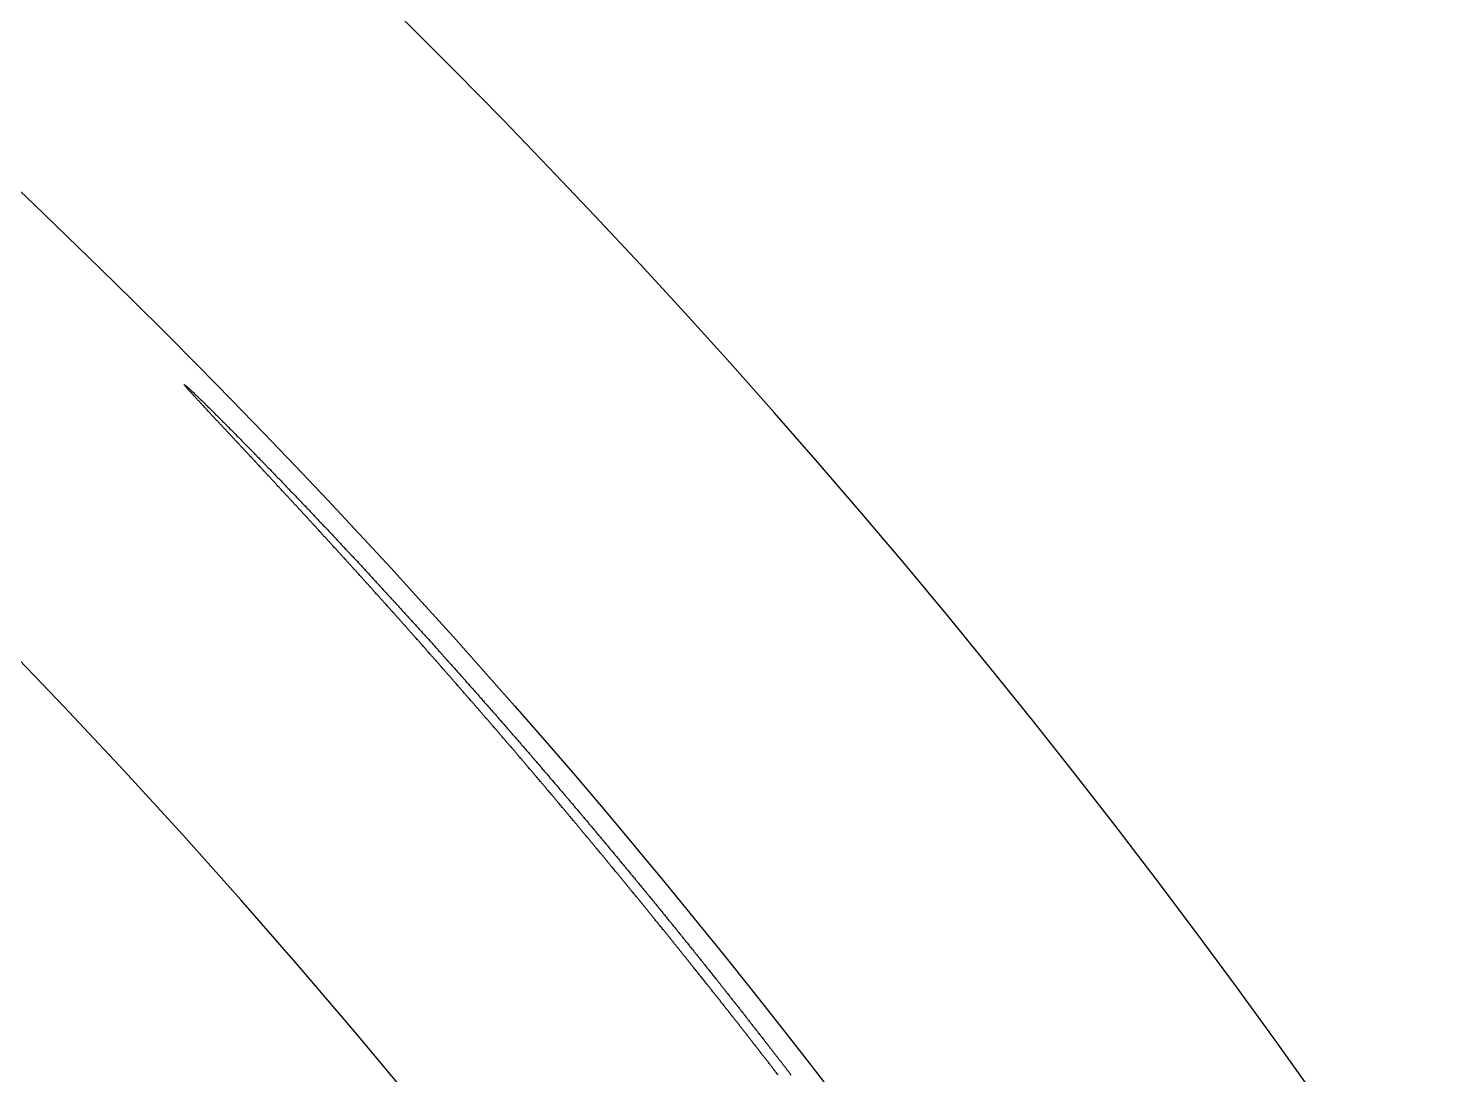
# Model space of a CAD drawing. Extents: x 16 to 365, y 6 to 252.
# Drawn here: x 138.88 to 149.01, y 213.94 to 221.43 of the extents above; entities that cross this region are included whole.
import ezdxf

# ---------------------------------------------------------------- set-up
doc = ezdxf.new("R2010")
doc.units = 0
doc.linetypes.add('CENTER', pattern=[17.5, 13, -1.5, 1.5, -1.5])
doc.layers.get('0').update_dxf_attribs({"linetype": 'CONTINUOUS'})
doc.layers.add('CENTER', color=1, linetype='CENTER')

msp = doc.modelspace()

# ---------------------------------------------------------------- linework, layer by layer
at = {"color": 7}
for points in [[(140, 218.881, 0), (140.006, 218.877, 0), (140.012, 218.873, 0), (140.017, 218.868, 0), (140.022, 218.864, 0), (140.027, 218.859, 0), (140.033, 218.854, 0), (140.038, 218.849, 0), (140.043, 218.844, 0), (140.048, 218.84, 0), (140.053, 218.835, 0), (140.058, 218.83, 0), (140.064, 218.825, 0), (140.069, 218.82, 0), (140.074, 218.815, 0), (140.079, 218.81, 0), (140.084, 218.805, 0), (140.089, 218.801, 0), (140.094, 218.796, 0), (140.099, 218.791, 0), (140.104, 218.786, 0), (140.109, 218.781, 0), (140.114, 218.776, 0), (140.12, 218.771, 0), (140.125, 218.766, 0), (140.13, 218.761, 0), (140.135, 218.756, 0), (140.14, 218.751, 0), (140.145, 218.746, 0), (140.15, 218.741, 0), (140.155, 218.736, 0), (140.16, 218.731, 0), (140.165, 218.727, 0), (140.17, 218.722, 0), (140.175, 218.717, 0), (140.18, 218.712, 0), (140.185, 218.707, 0), (140.19, 218.702, 0), (140.195, 218.697, 0), (140.2, 218.692, 0), (140.205, 218.687, 0), (140.21, 218.682, 0), (140.215, 218.677, 0), (140.22, 218.672, 0), (140.225, 218.667, 0), (140.23, 218.662, 0), (140.235, 218.657, 0), (140.24, 218.652, 0), (140.245, 218.647, 0), (140.25, 218.642, 0), (140.255, 218.637, 0), (140.26, 218.632, 0), (140.265, 218.627, 0), (140.27, 218.622, 0), (140.275, 218.617, 0), (140.28, 218.612, 0), (140.285, 218.607, 0), (140.29, 218.602, 0), (140.295, 218.597, 0), (140.3, 218.592, 0), (140.305, 218.587, 0), (140.31, 218.582, 0), (140.315, 218.577, 0), (140.32, 218.572, 0), (140.325, 218.567, 0), (140.33, 218.562, 0), (140.335, 218.557, 0), (140.34, 218.552, 0), (140.345, 218.547, 0), (140.35, 218.542, 0), (140.355, 218.537, 0), (140.36, 218.532, 0), (140.365, 218.527, 0), (140.37, 218.522, 0), (140.375, 218.517, 0), (140.38, 218.512, 0), (140.385, 218.507, 0), (140.39, 218.501, 0), (140.395, 218.496, 0), (140.4, 218.491, 0), (140.405, 218.486, 0), (140.41, 218.481, 0), (140.415, 218.476, 0), (140.42, 218.471, 0), (140.425, 218.466, 0), (140.429, 218.461, 0), (140.434, 218.456, 0), (140.439, 218.451, 0), (140.444, 218.446, 0), (140.449, 218.441, 0), (140.454, 218.436, 0), (140.459, 218.431, 0), (140.464, 218.426, 0), (140.469, 218.421, 0), (140.474, 218.416, 0), (140.479, 218.411, 0), (140.484, 218.406, 0), (140.489, 218.401, 0), (140.494, 218.396, 0), (140.499, 218.391, 0), (140.504, 218.385, 0), (140.509, 218.38, 0), (140.514, 218.375, 0), (140.518, 218.37, 0), (140.523, 218.365, 0), (140.528, 218.36, 0), (140.533, 218.355, 0), (140.538, 218.35, 0), (140.543, 218.345, 0), (140.548, 218.34, 0), (140.553, 218.335, 0), (140.558, 218.33, 0), (140.563, 218.325, 0), (140.568, 218.32, 0), (140.573, 218.315, 0), (140.578, 218.31, 0), (140.583, 218.304, 0), (140.588, 218.299, 0), (140.592, 218.294, 0), (140.597, 218.289, 0), (140.602, 218.284, 0), (140.607, 218.279, 0), (140.612, 218.274, 0), (140.617, 218.269, 0), (140.622, 218.264, 0), (140.627, 218.259, 0), (140.632, 218.254, 0), (140.637, 218.249, 0), (140.642, 218.244, 0), (140.647, 218.238, 0), (140.651, 218.233, 0), (140.656, 218.228, 0), (140.661, 218.223, 0), (140.666, 218.218, 0), (140.671, 218.213, 0), (140.676, 218.208, 0), (140.681, 218.203, 0), (140.686, 218.198, 0), (140.691, 218.193, 0), (140.696, 218.188, 0), (140.701, 218.183, 0), (140.705, 218.177, 0), (140.71, 218.172, 0), (140.715, 218.167, 0), (140.72, 218.162, 0), (140.725, 218.157, 0), (140.73, 218.152, 0), (140.735, 218.147, 0), (140.74, 218.142, 0), (140.745, 218.137, 0), (140.75, 218.132, 0), (140.754, 218.126, 0), (140.759, 218.121, 0), (140.764, 218.116, 0), (140.769, 218.111, 0), (140.774, 218.106, 0), (140.779, 218.101, 0), (140.784, 218.096, 0), (140.789, 218.091, 0), (140.794, 218.086, 0), (140.798, 218.081, 0), (140.803, 218.075, 0), (140.808, 218.07, 0), (140.813, 218.065, 0), (140.818, 218.06, 0), (140.823, 218.055, 0), (140.828, 218.05, 0), (140.833, 218.045, 0), (140.838, 218.04, 0), (140.842, 218.035, 0), (140.847, 218.029, 0), (140.852, 218.024, 0), (140.857, 218.019, 0), (140.862, 218.014, 0), (140.867, 218.009, 0), (140.872, 218.004, 0), (140.877, 217.999, 0), (140.881, 217.994, 0), (140.886, 217.988, 0), (140.891, 217.983, 0), (140.896, 217.978, 0), (140.901, 217.973, 0), (140.906, 217.968, 0), (140.911, 217.963, 0), (140.915, 217.958, 0), (140.92, 217.953, 0), (140.925, 217.947, 0), (140.93, 217.942, 0), (140.935, 217.937, 0), (140.94, 217.932, 0), (140.945, 217.927, 0), (140.95, 217.922, 0), (140.954, 217.917, 0), (140.959, 217.912, 0), (140.964, 217.906, 0), (140.969, 217.901, 0), (140.974, 217.896, 0), (140.979, 217.891, 0), (140.984, 217.886, 0), (140.988, 217.881, 0), (140.993, 217.876, 0), (140.998, 217.87, 0), (141.003, 217.865, 0), (141.008, 217.86, 0), (141.013, 217.855, 0), (141.018, 217.85, 0), (141.022, 217.845, 0), (141.027, 217.84, 0), (141.032, 217.834, 0), (141.037, 217.829, 0), (141.042, 217.824, 0), (141.047, 217.819, 0), (141.051, 217.814, 0), (141.056, 217.809, 0), (141.061, 217.804, 0), (141.066, 217.798, 0), (141.071, 217.793, 0), (141.076, 217.788, 0), (141.08, 217.783, 0), (141.085, 217.778, 0), (141.09, 217.773, 0), (141.095, 217.768, 0), (141.1, 217.762, 0), (141.105, 217.757, 0), (141.11, 217.752, 0), (141.114, 217.747, 0), (141.119, 217.742, 0), (141.124, 217.737, 0), (141.129, 217.731, 0), (141.134, 217.726, 0), (141.139, 217.721, 0), (141.143, 217.716, 0), (141.148, 217.711, 0), (141.153, 217.706, 0), (141.158, 217.7, 0), (141.163, 217.695, 0), (141.167, 217.69, 0), (141.172, 217.685, 0), (141.177, 217.68, 0), (141.182, 217.675, 0), (141.187, 217.669, 0), (141.192, 217.664, 0), (141.196, 217.659, 0), (141.201, 217.654, 0), (141.206, 217.649, 0), (141.211, 217.644, 0), (141.216, 217.638, 0), (141.221, 217.633, 0), (141.225, 217.628, 0), (141.23, 217.623, 0), (141.235, 217.618, 0), (141.24, 217.613, 0), (141.245, 217.607, 0), (141.249, 217.602, 0), (141.254, 217.597, 0), (141.259, 217.592, 0), (141.264, 217.587, 0), (141.269, 217.582, 0), (141.273, 217.576, 0), (141.278, 217.571, 0), (141.283, 217.566, 0), (141.288, 217.561, 0), (141.293, 217.556, 0), (141.297, 217.55, 0), (141.302, 217.545, 0), (141.307, 217.54, 0), (141.312, 217.535, 0), (141.317, 217.53, 0), (141.321, 217.525, 0), (141.326, 217.519, 0), (141.331, 217.514, 0), (141.336, 217.509, 0), (141.341, 217.504, 0), (141.345, 217.499, 0), (141.35, 217.493, 0), (141.355, 217.488, 0), (141.36, 217.483, 0), (141.365, 217.478, 0), (141.369, 217.473, 0), (141.374, 217.467, 0), (141.379, 217.462, 0), (141.384, 217.457, 0), (141.389, 217.452, 0), (141.393, 217.447, 0), (141.398, 217.441, 0), (141.403, 217.436, 0), (141.408, 217.431, 0), (141.413, 217.426, 0), (141.417, 217.421, 0), (141.422, 217.415, 0), (141.427, 217.41, 0), (141.432, 217.405, 0), (141.436, 217.4, 0), (141.441, 217.395, 0), (141.446, 217.389, 0), (141.451, 217.384, 0), (141.456, 217.379, 0), (141.46, 217.374, 0), (141.465, 217.369, 0), (141.47, 217.363, 0), (141.475, 217.358, 0), (141.48, 217.353, 0), (141.484, 217.348, 0), (141.489, 217.343, 0), (141.494, 217.337, 0), (141.499, 217.332, 0), (141.503, 217.327, 0), (141.508, 217.322, 0), (141.513, 217.316, 0), (141.518, 217.311, 0), (141.522, 217.306, 0), (141.527, 217.301, 0), (141.532, 217.296, 0), (141.537, 217.29, 0), (141.542, 217.285, 0), (141.546, 217.28, 0), (141.551, 217.275, 0), (141.556, 217.269, 0), (141.561, 217.264, 0), (141.565, 217.259, 0), (141.57, 217.254, 0), (141.575, 217.249, 0), (141.58, 217.243, 0), (141.584, 217.238, 0), (141.589, 217.233, 0), (141.594, 217.228, 0), (141.599, 217.222, 0), (141.603, 217.217, 0), (141.608, 217.212, 0), (141.613, 217.207, 0), (141.618, 217.202, 0), (141.622, 217.196, 0), (141.627, 217.191, 0), (141.632, 217.186, 0), (141.637, 217.181, 0), (141.641, 217.175, 0), (141.646, 217.17, 0), (141.651, 217.165, 0), (141.656, 217.16, 0), (141.66, 217.154, 0), (141.665, 217.149, 0), (141.67, 217.144, 0), (141.675, 217.139, 0), (141.679, 217.133, 0), (141.684, 217.128, 0), (141.689, 217.123, 0), (141.694, 217.118, 0), (141.698, 217.113, 0), (141.703, 217.107, 0), (141.708, 217.102, 0), (141.713, 217.097, 0), (141.717, 217.092, 0), (141.722, 217.086, 0), (141.727, 217.081, 0), (141.732, 217.076, 0), (141.736, 217.071, 0), (141.741, 217.065, 0), (141.746, 217.06, 0), (141.751, 217.055, 0), (141.755, 217.05, 0), (141.76, 217.044, 0), (141.765, 217.039, 0), (141.769, 217.034, 0), (141.774, 217.029, 0), (141.779, 217.023, 0), (141.784, 217.018, 0), (141.788, 217.013, 0), (141.793, 217.008, 0), (141.798, 217.002, 0), (141.803, 216.997, 0), (141.807, 216.992, 0), (141.812, 216.986, 0), (141.817, 216.981, 0), (141.821, 216.976, 0), (141.826, 216.971, 0), (141.831, 216.965, 0), (141.836, 216.96, 0), (141.84, 216.955, 0), (141.845, 216.95, 0), (141.85, 216.944, 0), (141.854, 216.939, 0), (141.859, 216.934, 0), (141.864, 216.929, 0), (141.869, 216.923, 0), (141.873, 216.918, 0), (141.878, 216.913, 0), (141.883, 216.908, 0), (141.887, 216.902, 0), (141.892, 216.897, 0), (141.897, 216.892, 0), (141.902, 216.886, 0), (141.906, 216.881, 0), (141.911, 216.876, 0), (141.916, 216.871, 0), (141.92, 216.865, 0), (141.925, 216.86, 0), (141.93, 216.855, 0), (141.935, 216.85, 0), (141.939, 216.844, 0), (141.944, 216.839, 0), (141.949, 216.834, 0), (141.953, 216.828, 0), (141.958, 216.823, 0), (141.963, 216.818, 0), (141.967, 216.813, 0), (141.972, 216.807, 0), (141.977, 216.802, 0), (141.982, 216.797, 0), (141.986, 216.791, 0), (141.991, 216.786, 0), (141.996, 216.781, 0), (142, 216.776, 0), (142.005, 216.77, 0), (142.01, 216.765, 0), (142.014, 216.76, 0), (142.019, 216.754, 0), (142.024, 216.749, 0), (142.029, 216.744, 0), (142.033, 216.739, 0), (142.038, 216.733, 0), (142.043, 216.728, 0), (142.047, 216.723, 0), (142.052, 216.717, 0), (142.057, 216.712, 0), (142.061, 216.707, 0), (142.066, 216.702, 0), (142.071, 216.696, 0), (142.075, 216.691, 0), (142.08, 216.686, 0), (142.085, 216.68, 0), (142.089, 216.675, 0), (142.094, 216.67, 0), (142.099, 216.665, 0), (142.103, 216.659, 0), (142.108, 216.654, 0), (142.113, 216.649, 0), (142.117, 216.643, 0), (142.122, 216.638, 0), (142.127, 216.633, 0), (142.132, 216.627, 0), (142.136, 216.622, 0), (142.141, 216.617, 0), (142.146, 216.611, 0), (142.15, 216.606, 0), (142.155, 216.601, 0), (142.16, 216.596, 0), (142.164, 216.59, 0), (142.169, 216.585, 0), (142.174, 216.58, 0), (142.178, 216.574, 0), (142.183, 216.569, 0), (142.188, 216.564, 0), (142.192, 216.558, 0), (142.197, 216.553, 0), (142.202, 216.548, 0), (142.206, 216.542, 0), (142.211, 216.537, 0), (142.216, 216.532, 0), (142.22, 216.527, 0), (142.225, 216.521, 0), (142.23, 216.516, 0), (142.234, 216.511, 0), (142.239, 216.505, 0), (142.243, 216.5, 0), (142.248, 216.495, 0), (142.253, 216.489, 0), (142.257, 216.484, 0), (142.262, 216.479, 0), (142.267, 216.473, 0), (142.271, 216.468, 0), (142.276, 216.463, 0), (142.281, 216.457, 0), (142.285, 216.452, 0), (142.29, 216.447, 0), (142.295, 216.441, 0), (142.299, 216.436, 0), (142.304, 216.431, 0), (142.309, 216.425, 0), (142.313, 216.42, 0), (142.318, 216.415, 0), (142.323, 216.409, 0), (142.327, 216.404, 0), (142.332, 216.399, 0), (142.336, 216.393, 0), (142.341, 216.388, 0), (142.346, 216.383, 0), (142.35, 216.377, 0), (142.355, 216.372, 0), (142.36, 216.367, 0), (142.364, 216.361, 0), (142.369, 216.356, 0), (142.374, 216.351, 0), (142.378, 216.345, 0), (142.383, 216.34, 0), (142.387, 216.335, 0), (142.392, 216.329, 0), (142.397, 216.324, 0), (142.401, 216.319, 0), (142.406, 216.313, 0), (142.411, 216.308, 0), (142.415, 216.303, 0), (142.42, 216.297, 0), (142.425, 216.292, 0), (142.429, 216.287, 0), (142.434, 216.281, 0), (142.438, 216.276, 0), (142.443, 216.271, 0), (142.448, 216.265, 0), (142.452, 216.26, 0), (142.457, 216.255, 0), (142.461, 216.249, 0), (142.466, 216.244, 0), (142.471, 216.239, 0), (142.475, 216.233, 0), (142.48, 216.228, 0), (142.485, 216.223, 0), (142.489, 216.217, 0), (142.494, 216.212, 0), (142.498, 216.206, 0), (142.503, 216.201, 0), (142.508, 216.196, 0), (142.512, 216.19, 0), (142.517, 216.185, 0), (142.522, 216.18, 0), (142.526, 216.174, 0), (142.531, 216.169, 0), (142.535, 216.164, 0), (142.54, 216.158, 0), (142.545, 216.153, 0), (142.549, 216.148, 0), (142.554, 216.142, 0), (142.558, 216.137, 0), (142.563, 216.131, 0), (142.568, 216.126, 0), (142.572, 216.121, 0), (142.577, 216.115, 0), (142.581, 216.11, 0), (142.586, 216.105, 0), (142.591, 216.099, 0), (142.595, 216.094, 0), (142.6, 216.089, 0), (142.604, 216.083, 0), (142.609, 216.078, 0), (142.614, 216.072, 0), (142.618, 216.067, 0), (142.623, 216.062, 0), (142.627, 216.056, 0), (142.632, 216.051, 0), (142.637, 216.046, 0), (142.641, 216.04, 0), (142.646, 216.035, 0), (142.65, 216.029, 0), (142.655, 216.024, 0), (142.66, 216.019, 0), (142.664, 216.013, 0), (142.669, 216.008, 0), (142.673, 216.003, 0), (142.678, 215.997, 0), (142.682, 215.992, 0), (142.687, 215.986, 0), (142.692, 215.981, 0), (142.696, 215.976, 0), (142.701, 215.97, 0), (142.705, 215.965, 0), (142.71, 215.96, 0), (142.715, 215.954, 0), (142.719, 215.949, 0), (142.724, 215.943, 0), (142.728, 215.938, 0), (142.733, 215.933, 0), (142.737, 215.927, 0), (142.742, 215.922, 0), (142.747, 215.916, 0), (142.751, 215.911, 0), (142.756, 215.906, 0), (142.76, 215.9, 0), (142.765, 215.895, 0), (142.769, 215.889, 0), (142.774, 215.884, 0), (142.779, 215.879, 0), (142.783, 215.873, 0), (142.788, 215.868, 0), (142.792, 215.863, 0), (142.797, 215.857, 0), (142.801, 215.852, 0), (142.806, 215.846, 0), (142.811, 215.841, 0), (142.815, 215.836, 0), (142.82, 215.83, 0), (142.824, 215.825, 0), (142.829, 215.819, 0), (142.833, 215.814, 0), (142.838, 215.809, 0), (142.843, 215.803, 0), (142.847, 215.798, 0), (142.852, 215.792, 0), (142.856, 215.787, 0), (142.861, 215.782, 0), (142.865, 215.776, 0), (142.87, 215.771, 0), (142.874, 215.765, 0), (142.879, 215.76, 0), (142.884, 215.755, 0), (142.888, 215.749, 0), (142.893, 215.744, 0), (142.897, 215.738, 0), (142.902, 215.733, 0), (142.906, 215.727, 0), (142.911, 215.722, 0), (142.915, 215.717, 0), (142.92, 215.711, 0), (142.924, 215.706, 0), (142.929, 215.7, 0), (142.934, 215.695, 0), (142.938, 215.69, 0), (142.943, 215.684, 0), (142.947, 215.679, 0), (142.952, 215.673, 0), (142.956, 215.668, 0), (142.961, 215.663, 0), (142.965, 215.657, 0), (142.97, 215.652, 0), (142.974, 215.646, 0), (142.979, 215.641, 0), (142.984, 215.635, 0), (142.988, 215.63, 0), (142.993, 215.625, 0), (142.997, 215.619, 0), (143.002, 215.614, 0), (143.006, 215.608, 0), (143.011, 215.603, 0), (143.015, 215.597, 0), (143.02, 215.592, 0), (143.024, 215.587, 0), (143.029, 215.581, 0), (143.033, 215.576, 0), (143.038, 215.57, 0), (143.042, 215.565, 0), (143.047, 215.559, 0), (143.052, 215.554, 0), (143.056, 215.549, 0), (143.061, 215.543, 0), (143.065, 215.538, 0), (143.07, 215.532, 0), (143.074, 215.527, 0), (143.079, 215.521, 0), (143.083, 215.516, 0), (143.088, 215.511, 0), (143.092, 215.505, 0), (143.097, 215.5, 0), (143.101, 215.494, 0), (143.106, 215.489, 0), (143.11, 215.483, 0), (143.115, 215.478, 0), (143.119, 215.473, 0), (143.124, 215.467, 0), (143.128, 215.462, 0), (143.133, 215.456, 0), (143.137, 215.451, 0), (143.142, 215.445, 0), (143.146, 215.44, 0), (143.151, 215.434, 0), (143.155, 215.429, 0), (143.16, 215.424, 0), (143.164, 215.418, 0), (143.169, 215.413, 0), (143.173, 215.407, 0), (143.178, 215.402, 0), (143.182, 215.396, 0), (143.187, 215.391, 0), (143.191, 215.385, 0), (143.196, 215.38, 0), (143.2, 215.375, 0), (143.205, 215.369, 0), (143.209, 215.364, 0), (143.214, 215.358, 0), (143.218, 215.353, 0), (143.223, 215.347, 0), (143.227, 215.342, 0), (143.232, 215.336, 0), (143.236, 215.331, 0), (143.241, 215.325, 0), (143.245, 215.32, 0), (143.25, 215.315, 0), (143.254, 215.309, 0), (143.259, 215.304, 0), (143.263, 215.298, 0), (143.268, 215.293, 0), (143.272, 215.287, 0), (143.277, 215.282, 0), (143.281, 215.276, 0), (143.286, 215.271, 0), (143.29, 215.265, 0), (143.295, 215.26, 0), (143.299, 215.255, 0), (143.304, 215.249, 0), (143.308, 215.244, 0), (143.313, 215.238, 0), (143.317, 215.233, 0), (143.322, 215.227, 0), (143.326, 215.222, 0), (143.331, 215.216, 0), (143.335, 215.211, 0), (143.34, 215.205, 0), (143.344, 215.2, 0), (143.349, 215.194, 0), (143.353, 215.189, 0), (143.358, 215.183, 0), (143.362, 215.178, 0), (143.367, 215.172, 0), (143.371, 215.167, 0), (143.375, 215.162, 0), (143.38, 215.156, 0), (143.384, 215.151, 0), (143.389, 215.145, 0), (143.393, 215.14, 0), (143.398, 215.134, 0), (143.402, 215.129, 0), (143.407, 215.123, 0), (143.411, 215.118, 0), (143.416, 215.112, 0), (143.42, 215.107, 0), (143.425, 215.101, 0), (143.429, 215.096, 0), (143.434, 215.09, 0), (143.438, 215.085, 0), (143.442, 215.079, 0), (143.447, 215.074, 0), (143.451, 215.068, 0), (143.456, 215.063, 0), (143.46, 215.057, 0), (143.465, 215.052, 0), (143.469, 215.046, 0), (143.474, 215.041, 0), (143.478, 215.035, 0), (143.483, 215.03, 0), (143.487, 215.025, 0), (143.491, 215.019, 0), (143.496, 215.014, 0), (143.5, 215.008, 0), (143.505, 215.003, 0), (143.509, 214.997, 0), (143.514, 214.992, 0), (143.518, 214.986, 0), (143.523, 214.981, 0), (143.527, 214.975, 0), (143.532, 214.97, 0), (143.536, 214.964, 0), (143.54, 214.959, 0), (143.545, 214.953, 0), (143.549, 214.948, 0), (143.554, 214.942, 0), (143.558, 214.937, 0), (143.563, 214.931, 0), (143.567, 214.926, 0), (143.572, 214.92, 0), (143.576, 214.915, 0), (143.58, 214.909, 0), (143.585, 214.904, 0), (143.589, 214.898, 0), (143.594, 214.893, 0), (143.598, 214.887, 0), (143.603, 214.882, 0), (143.607, 214.876, 0), (143.611, 214.871, 0), (143.616, 214.865, 0), (143.62, 214.86, 0), (143.625, 214.854, 0), (143.629, 214.849, 0), (143.634, 214.843, 0), (143.638, 214.838, 0), (143.642, 214.832, 0), (143.647, 214.827, 0), (143.651, 214.821, 0), (143.656, 214.815, 0), (143.66, 214.81, 0), (143.665, 214.804, 0), (143.669, 214.799, 0), (143.673, 214.793, 0), (143.678, 214.788, 0), (143.682, 214.782, 0), (143.687, 214.777, 0), (143.691, 214.771, 0), (143.696, 214.766, 0), (143.7, 214.76, 0), (143.704, 214.755, 0), (143.709, 214.749, 0), (143.713, 214.744, 0), (143.718, 214.738, 0), (143.722, 214.733, 0), (143.726, 214.727, 0), (143.731, 214.722, 0), (143.735, 214.716, 0), (143.74, 214.711, 0), (143.744, 214.705, 0), (143.749, 214.7, 0), (143.753, 214.694, 0), (143.757, 214.689, 0), (143.762, 214.683, 0), (143.766, 214.678, 0)], [(143.708, 214.631, 0), (143.704, 214.636, 0), (143.701, 214.641, 0), (143.697, 214.645, 0), (143.693, 214.65, 0), (143.689, 214.655, 0), (143.685, 214.66, 0), (143.682, 214.665, 0), (143.678, 214.669, 0), (143.674, 214.674, 0), (143.67, 214.679, 0), (143.666, 214.684, 0), (143.663, 214.688, 0), (143.659, 214.693, 0), (143.655, 214.698, 0), (143.651, 214.703, 0), (143.647, 214.707, 0), (143.644, 214.712, 0), (143.64, 214.717, 0), (143.636, 214.722, 0), (143.632, 214.726, 0), (143.628, 214.731, 0), (143.625, 214.736, 0), (143.621, 214.741, 0), (143.617, 214.745, 0), (143.613, 214.75, 0), (143.609, 214.755, 0), (143.606, 214.76, 0), (143.602, 214.764, 0), (143.598, 214.769, 0), (143.594, 214.774, 0), (143.59, 214.779, 0), (143.587, 214.783, 0), (143.583, 214.788, 0), (143.579, 214.793, 0), (143.575, 214.798, 0), (143.571, 214.802, 0), (143.567, 214.807, 0), (143.564, 214.812, 0), (143.56, 214.817, 0), (143.556, 214.821, 0), (143.552, 214.826, 0), (143.548, 214.831, 0), (143.545, 214.836, 0), (143.541, 214.84, 0), (143.537, 214.845, 0), (143.533, 214.85, 0), (143.529, 214.854, 0), (143.526, 214.859, 0), (143.522, 214.864, 0), (143.518, 214.869, 0), (143.514, 214.873, 0), (143.51, 214.878, 0), (143.506, 214.883, 0), (143.503, 214.888, 0), (143.499, 214.892, 0), (143.495, 214.897, 0), (143.491, 214.902, 0), (143.487, 214.907, 0), (143.484, 214.911, 0), (143.48, 214.916, 0), (143.476, 214.921, 0), (143.472, 214.926, 0), (143.468, 214.93, 0), (143.464, 214.935, 0), (143.461, 214.94, 0), (143.457, 214.944, 0), (143.453, 214.949, 0), (143.449, 214.954, 0), (143.445, 214.959, 0), (143.441, 214.963, 0), (143.438, 214.968, 0), (143.434, 214.973, 0), (143.43, 214.978, 0), (143.426, 214.982, 0), (143.422, 214.987, 0), (143.418, 214.992, 0), (143.415, 214.997, 0), (143.411, 215.001, 0), (143.407, 215.006, 0), (143.403, 215.011, 0), (143.399, 215.015, 0), (143.395, 215.02, 0), (143.392, 215.025, 0), (143.388, 215.03, 0), (143.384, 215.034, 0), (143.38, 215.039, 0), (143.376, 215.044, 0), (143.372, 215.049, 0), (143.369, 215.053, 0), (143.365, 215.058, 0), (143.361, 215.063, 0), (143.357, 215.067, 0), (143.353, 215.072, 0), (143.349, 215.077, 0), (143.346, 215.082, 0), (143.342, 215.086, 0), (143.338, 215.091, 0), (143.334, 215.096, 0), (143.33, 215.1, 0), (143.326, 215.105, 0), (143.323, 215.11, 0), (143.319, 215.115, 0), (143.315, 215.119, 0), (143.311, 215.124, 0), (143.307, 215.129, 0), (143.303, 215.134, 0), (143.299, 215.138, 0), (143.296, 215.143, 0), (143.292, 215.148, 0), (143.288, 215.152, 0), (143.284, 215.157, 0), (143.28, 215.162, 0), (143.276, 215.167, 0), (143.273, 215.171, 0), (143.269, 215.176, 0), (143.265, 215.181, 0), (143.261, 215.185, 0), (143.257, 215.19, 0), (143.253, 215.195, 0), (143.249, 215.2, 0), (143.246, 215.204, 0), (143.242, 215.209, 0), (143.238, 215.214, 0), (143.234, 215.218, 0), (143.23, 215.223, 0), (143.226, 215.228, 0), (143.222, 215.233, 0), (143.219, 215.237, 0), (143.215, 215.242, 0), (143.211, 215.247, 0), (143.207, 215.251, 0), (143.203, 215.256, 0), (143.199, 215.261, 0), (143.195, 215.265, 0), (143.192, 215.27, 0), (143.188, 215.275, 0), (143.184, 215.28, 0), (143.18, 215.284, 0), (143.176, 215.289, 0), (143.172, 215.294, 0), (143.168, 215.298, 0), (143.165, 215.303, 0), (143.161, 215.308, 0), (143.157, 215.313, 0), (143.153, 215.317, 0), (143.149, 215.322, 0), (143.145, 215.327, 0), (143.141, 215.331, 0), (143.137, 215.336, 0), (143.134, 215.341, 0), (143.13, 215.345, 0), (143.126, 215.35, 0), (143.122, 215.355, 0), (143.118, 215.36, 0), (143.114, 215.364, 0), (143.11, 215.369, 0), (143.107, 215.374, 0), (143.103, 215.378, 0), (143.099, 215.383, 0), (143.095, 215.388, 0), (143.091, 215.392, 0), (143.087, 215.397, 0), (143.083, 215.402, 0), (143.079, 215.407, 0), (143.076, 215.411, 0), (143.072, 215.416, 0), (143.068, 215.421, 0), (143.064, 215.425, 0), (143.06, 215.43, 0), (143.056, 215.435, 0), (143.052, 215.439, 0), (143.048, 215.444, 0), (143.045, 215.449, 0), (143.041, 215.453, 0), (143.037, 215.458, 0), (143.033, 215.463, 0), (143.029, 215.468, 0), (143.025, 215.472, 0), (143.021, 215.477, 0), (143.017, 215.482, 0), (143.014, 215.486, 0), (143.01, 215.491, 0), (143.006, 215.496, 0), (143.002, 215.5, 0), (142.998, 215.505, 0), (142.994, 215.51, 0), (142.99, 215.514, 0), (142.986, 215.519, 0), (142.982, 215.524, 0), (142.979, 215.528, 0), (142.975, 215.533, 0), (142.971, 215.538, 0), (142.967, 215.543, 0), (142.963, 215.547, 0), (142.959, 215.552, 0), (142.955, 215.557, 0), (142.951, 215.561, 0), (142.947, 215.566, 0), (142.944, 215.571, 0), (142.94, 215.575, 0), (142.936, 215.58, 0), (142.932, 215.585, 0), (142.928, 215.589, 0), (142.924, 215.594, 0), (142.92, 215.599, 0), (142.916, 215.603, 0), (142.912, 215.608, 0), (142.909, 215.613, 0), (142.905, 215.617, 0), (142.901, 215.622, 0), (142.897, 215.627, 0), (142.893, 215.631, 0), (142.889, 215.636, 0), (142.885, 215.641, 0), (142.881, 215.645, 0), (142.877, 215.65, 0), (142.873, 215.655, 0), (142.87, 215.659, 0), (142.866, 215.664, 0), (142.862, 215.669, 0), (142.858, 215.673, 0), (142.854, 215.678, 0), (142.85, 215.683, 0), (142.846, 215.688, 0), (142.842, 215.692, 0), (142.838, 215.697, 0), (142.834, 215.702, 0), (142.831, 215.706, 0), (142.827, 215.711, 0), (142.823, 215.716, 0), (142.819, 215.72, 0), (142.815, 215.725, 0), (142.811, 215.73, 0), (142.807, 215.734, 0), (142.803, 215.739, 0), (142.799, 215.744, 0), (142.795, 215.748, 0), (142.791, 215.753, 0), (142.788, 215.758, 0), (142.784, 215.762, 0), (142.78, 215.767, 0), (142.776, 215.772, 0), (142.772, 215.776, 0), (142.768, 215.781, 0), (142.764, 215.786, 0), (142.76, 215.79, 0), (142.756, 215.795, 0), (142.752, 215.8, 0), (142.748, 215.804, 0), (142.745, 215.809, 0), (142.741, 215.813, 0), (142.737, 215.818, 0), (142.733, 215.823, 0), (142.729, 215.827, 0), (142.725, 215.832, 0), (142.721, 215.837, 0), (142.717, 215.841, 0), (142.713, 215.846, 0), (142.709, 215.851, 0), (142.705, 215.855, 0), (142.701, 215.86, 0), (142.698, 215.865, 0), (142.694, 215.869, 0), (142.69, 215.874, 0), (142.686, 215.879, 0), (142.682, 215.883, 0), (142.678, 215.888, 0), (142.674, 215.893, 0), (142.67, 215.897, 0), (142.666, 215.902, 0), (142.662, 215.907, 0), (142.658, 215.911, 0), (142.654, 215.916, 0), (142.65, 215.921, 0), (142.647, 215.925, 0), (142.643, 215.93, 0), (142.639, 215.935, 0), (142.635, 215.939, 0), (142.631, 215.944, 0), (142.627, 215.948, 0), (142.623, 215.953, 0), (142.619, 215.958, 0), (142.615, 215.962, 0), (142.611, 215.967, 0), (142.607, 215.972, 0), (142.603, 215.976, 0), (142.599, 215.981, 0), (142.595, 215.986, 0), (142.592, 215.99, 0), (142.588, 215.995, 0), (142.584, 216, 0), (142.58, 216.004, 0), (142.576, 216.009, 0), (142.572, 216.014, 0), (142.568, 216.018, 0), (142.564, 216.023, 0), (142.56, 216.027, 0), (142.556, 216.032, 0), (142.552, 216.037, 0), (142.548, 216.041, 0), (142.544, 216.046, 0), (142.54, 216.051, 0), (142.536, 216.055, 0), (142.532, 216.06, 0), (142.529, 216.065, 0), (142.525, 216.069, 0), (142.521, 216.074, 0), (142.517, 216.079, 0), (142.513, 216.083, 0), (142.509, 216.088, 0), (142.505, 216.092, 0), (142.501, 216.097, 0), (142.497, 216.102, 0), (142.493, 216.106, 0), (142.489, 216.111, 0), (142.485, 216.116, 0), (142.481, 216.12, 0), (142.477, 216.125, 0), (142.473, 216.129, 0), (142.469, 216.134, 0), (142.465, 216.139, 0), (142.461, 216.143, 0), (142.458, 216.148, 0), (142.454, 216.153, 0), (142.45, 216.157, 0), (142.446, 216.162, 0), (142.442, 216.167, 0), (142.438, 216.171, 0), (142.434, 216.176, 0), (142.43, 216.18, 0), (142.426, 216.185, 0), (142.422, 216.19, 0), (142.418, 216.194, 0), (142.414, 216.199, 0), (142.41, 216.204, 0), (142.406, 216.208, 0), (142.402, 216.213, 0), (142.398, 216.217, 0), (142.394, 216.222, 0), (142.39, 216.227, 0), (142.386, 216.231, 0), (142.382, 216.236, 0), (142.378, 216.241, 0), (142.375, 216.245, 0), (142.371, 216.25, 0), (142.367, 216.254, 0), (142.363, 216.259, 0), (142.359, 216.264, 0), (142.355, 216.268, 0), (142.351, 216.273, 0), (142.347, 216.278, 0), (142.343, 216.282, 0), (142.339, 216.287, 0), (142.335, 216.291, 0), (142.331, 216.296, 0), (142.327, 216.301, 0), (142.323, 216.305, 0), (142.319, 216.31, 0), (142.315, 216.315, 0), (142.311, 216.319, 0), (142.307, 216.324, 0), (142.303, 216.328, 0), (142.299, 216.333, 0), (142.295, 216.338, 0), (142.291, 216.342, 0), (142.287, 216.347, 0), (142.283, 216.351, 0), (142.279, 216.356, 0), (142.275, 216.361, 0), (142.271, 216.365, 0), (142.267, 216.37, 0), (142.263, 216.375, 0), (142.259, 216.379, 0), (142.256, 216.384, 0), (142.252, 216.388, 0), (142.248, 216.393, 0), (142.244, 216.398, 0), (142.24, 216.402, 0), (142.236, 216.407, 0), (142.232, 216.411, 0), (142.228, 216.416, 0), (142.224, 216.421, 0), (142.22, 216.425, 0), (142.216, 216.43, 0), (142.212, 216.434, 0), (142.208, 216.439, 0), (142.204, 216.444, 0), (142.2, 216.448, 0), (142.196, 216.453, 0), (142.192, 216.457, 0), (142.188, 216.462, 0), (142.184, 216.467, 0), (142.18, 216.471, 0), (142.176, 216.476, 0), (142.172, 216.48, 0), (142.168, 216.485, 0), (142.164, 216.49, 0), (142.16, 216.494, 0), (142.156, 216.499, 0), (142.152, 216.503, 0), (142.148, 216.508, 0), (142.144, 216.513, 0), (142.14, 216.517, 0), (142.136, 216.522, 0), (142.132, 216.526, 0), (142.128, 216.531, 0), (142.124, 216.536, 0), (142.12, 216.54, 0), (142.116, 216.545, 0), (142.112, 216.549, 0), (142.108, 216.554, 0), (142.104, 216.559, 0), (142.1, 216.563, 0), (142.096, 216.568, 0), (142.092, 216.572, 0), (142.088, 216.577, 0), (142.084, 216.582, 0), (142.08, 216.586, 0), (142.076, 216.591, 0), (142.072, 216.595, 0), (142.068, 216.6, 0), (142.064, 216.605, 0), (142.06, 216.609, 0), (142.056, 216.614, 0), (142.052, 216.618, 0), (142.048, 216.623, 0), (142.044, 216.628, 0), (142.04, 216.632, 0), (142.036, 216.637, 0), (142.032, 216.641, 0), (142.028, 216.646, 0), (142.024, 216.651, 0), (142.02, 216.655, 0), (142.016, 216.66, 0), (142.012, 216.664, 0), (142.008, 216.669, 0), (142.004, 216.673, 0), (142, 216.678, 0), (141.996, 216.683, 0), (141.992, 216.687, 0), (141.988, 216.692, 0), (141.984, 216.696, 0), (141.98, 216.701, 0), (141.976, 216.706, 0), (141.972, 216.71, 0), (141.968, 216.715, 0), (141.964, 216.719, 0), (141.96, 216.724, 0), (141.956, 216.728, 0), (141.952, 216.733, 0), (141.948, 216.738, 0), (141.944, 216.742, 0), (141.94, 216.747, 0), (141.936, 216.751, 0), (141.932, 216.756, 0), (141.928, 216.761, 0), (141.924, 216.765, 0), (141.92, 216.77, 0), (141.916, 216.774, 0), (141.912, 216.779, 0), (141.908, 216.783, 0), (141.904, 216.788, 0), (141.9, 216.793, 0), (141.896, 216.797, 0), (141.892, 216.802, 0), (141.888, 216.806, 0), (141.884, 216.811, 0), (141.88, 216.815, 0), (141.876, 216.82, 0), (141.872, 216.825, 0), (141.868, 216.829, 0), (141.864, 216.834, 0), (141.86, 216.838, 0), (141.856, 216.843, 0), (141.852, 216.847, 0), (141.848, 216.852, 0), (141.844, 216.857, 0), (141.84, 216.861, 0), (141.836, 216.866, 0), (141.832, 216.87, 0), (141.828, 216.875, 0), (141.824, 216.879, 0), (141.82, 216.884, 0), (141.816, 216.889, 0), (141.812, 216.893, 0), (141.808, 216.898, 0), (141.804, 216.902, 0), (141.8, 216.907, 0), (141.796, 216.911, 0), (141.792, 216.916, 0), (141.788, 216.921, 0), (141.784, 216.925, 0), (141.78, 216.93, 0), (141.775, 216.934, 0), (141.771, 216.939, 0), (141.767, 216.943, 0), (141.763, 216.948, 0), (141.759, 216.952, 0), (141.755, 216.957, 0), (141.751, 216.962, 0), (141.747, 216.966, 0), (141.743, 216.971, 0), (141.739, 216.975, 0), (141.735, 216.98, 0), (141.731, 216.984, 0), (141.727, 216.989, 0), (141.723, 216.994, 0), (141.719, 216.998, 0), (141.715, 217.003, 0), (141.711, 217.007, 0), (141.707, 217.012, 0), (141.703, 217.016, 0), (141.699, 217.021, 0), (141.695, 217.025, 0), (141.691, 217.03, 0), (141.687, 217.035, 0), (141.683, 217.039, 0), (141.679, 217.044, 0), (141.675, 217.048, 0), (141.671, 217.053, 0), (141.667, 217.057, 0), (141.663, 217.062, 0), (141.658, 217.066, 0), (141.654, 217.071, 0), (141.65, 217.076, 0), (141.646, 217.08, 0), (141.642, 217.085, 0), (141.638, 217.089, 0), (141.634, 217.094, 0), (141.63, 217.098, 0), (141.626, 217.103, 0), (141.622, 217.107, 0), (141.618, 217.112, 0), (141.614, 217.116, 0), (141.61, 217.121, 0), (141.606, 217.126, 0), (141.602, 217.13, 0), (141.598, 217.135, 0), (141.594, 217.139, 0), (141.59, 217.144, 0), (141.586, 217.148, 0), (141.582, 217.153, 0), (141.578, 217.157, 0), (141.574, 217.162, 0), (141.569, 217.166, 0), (141.565, 217.171, 0), (141.561, 217.176, 0), (141.557, 217.18, 0), (141.553, 217.185, 0), (141.549, 217.189, 0), (141.545, 217.194, 0), (141.541, 217.198, 0), (141.537, 217.203, 0), (141.533, 217.207, 0), (141.529, 217.212, 0), (141.525, 217.216, 0), (141.521, 217.221, 0), (141.517, 217.225, 0), (141.513, 217.23, 0), (141.509, 217.235, 0), (141.505, 217.239, 0), (141.501, 217.244, 0), (141.497, 217.248, 0), (141.492, 217.253, 0), (141.488, 217.257, 0), (141.484, 217.262, 0), (141.48, 217.266, 0), (141.476, 217.271, 0), (141.472, 217.275, 0), (141.468, 217.28, 0), (141.464, 217.284, 0), (141.46, 217.289, 0), (141.456, 217.294, 0), (141.452, 217.298, 0), (141.448, 217.303, 0), (141.444, 217.307, 0), (141.44, 217.312, 0), (141.436, 217.316, 0), (141.432, 217.321, 0), (141.427, 217.325, 0), (141.423, 217.33, 0), (141.419, 217.334, 0), (141.415, 217.339, 0), (141.411, 217.343, 0), (141.407, 217.348, 0), (141.403, 217.352, 0), (141.399, 217.357, 0), (141.395, 217.361, 0), (141.391, 217.366, 0), (141.387, 217.371, 0), (141.383, 217.375, 0), (141.379, 217.38, 0), (141.375, 217.384, 0), (141.37, 217.389, 0), (141.366, 217.393, 0), (141.362, 217.398, 0), (141.358, 217.402, 0), (141.354, 217.407, 0), (141.35, 217.411, 0), (141.346, 217.416, 0), (141.342, 217.42, 0), (141.338, 217.425, 0), (141.334, 217.429, 0), (141.33, 217.434, 0), (141.326, 217.438, 0), (141.322, 217.443, 0), (141.318, 217.447, 0), (141.313, 217.452, 0), (141.309, 217.456, 0), (141.305, 217.461, 0), (141.301, 217.465, 0), (141.297, 217.47, 0), (141.293, 217.475, 0), (141.289, 217.479, 0), (141.285, 217.484, 0), (141.281, 217.488, 0), (141.277, 217.493, 0), (141.273, 217.497, 0), (141.269, 217.502, 0), (141.264, 217.506, 0), (141.26, 217.511, 0), (141.256, 217.515, 0), (141.252, 217.52, 0), (141.248, 217.524, 0), (141.244, 217.529, 0), (141.24, 217.533, 0), (141.236, 217.538, 0), (141.232, 217.542, 0), (141.228, 217.547, 0), (141.224, 217.551, 0), (141.22, 217.556, 0), (141.215, 217.56, 0), (141.211, 217.565, 0), (141.207, 217.569, 0), (141.203, 217.574, 0), (141.199, 217.578, 0), (141.195, 217.583, 0), (141.191, 217.587, 0), (141.187, 217.592, 0), (141.183, 217.596, 0), (141.179, 217.601, 0), (141.175, 217.605, 0), (141.17, 217.61, 0), (141.166, 217.614, 0), (141.162, 217.619, 0), (141.158, 217.623, 0), (141.154, 217.628, 0), (141.15, 217.632, 0), (141.146, 217.637, 0), (141.142, 217.641, 0), (141.138, 217.646, 0), (141.134, 217.65, 0), (141.13, 217.655, 0), (141.125, 217.659, 0), (141.121, 217.664, 0), (141.117, 217.668, 0), (141.113, 217.673, 0), (141.109, 217.677, 0), (141.105, 217.682, 0), (141.101, 217.686, 0), (141.097, 217.691, 0), (141.093, 217.695, 0), (141.089, 217.7, 0), (141.084, 217.704, 0), (141.08, 217.709, 0), (141.076, 217.713, 0), (141.072, 217.718, 0), (141.068, 217.722, 0), (141.064, 217.727, 0), (141.06, 217.731, 0), (141.056, 217.736, 0), (141.052, 217.74, 0), (141.048, 217.745, 0), (141.043, 217.749, 0), (141.039, 217.754, 0), (141.035, 217.758, 0), (141.031, 217.763, 0), (141.027, 217.767, 0), (141.023, 217.772, 0), (141.019, 217.776, 0), (141.015, 217.781, 0), (141.011, 217.785, 0), (141.006, 217.79, 0), (141.002, 217.794, 0), (140.998, 217.799, 0), (140.994, 217.803, 0), (140.99, 217.808, 0), (140.986, 217.812, 0), (140.982, 217.817, 0), (140.978, 217.821, 0), (140.974, 217.826, 0), (140.969, 217.83, 0), (140.965, 217.835, 0), (140.961, 217.839, 0), (140.957, 217.844, 0), (140.953, 217.848, 0), (140.949, 217.853, 0), (140.945, 217.857, 0), (140.941, 217.862, 0), (140.937, 217.866, 0), (140.932, 217.871, 0), (140.928, 217.875, 0), (140.924, 217.88, 0), (140.92, 217.884, 0), (140.916, 217.888, 0), (140.912, 217.893, 0), (140.908, 217.897, 0), (140.904, 217.902, 0), (140.899, 217.906, 0), (140.895, 217.911, 0), (140.891, 217.915, 0), (140.887, 217.92, 0), (140.883, 217.924, 0), (140.879, 217.929, 0), (140.875, 217.933, 0), (140.871, 217.938, 0), (140.867, 217.942, 0), (140.862, 217.947, 0), (140.858, 217.951, 0), (140.854, 217.956, 0), (140.85, 217.96, 0), (140.846, 217.965, 0), (140.842, 217.969, 0), (140.838, 217.974, 0), (140.834, 217.978, 0), (140.829, 217.983, 0), (140.825, 217.987, 0), (140.821, 217.992, 0), (140.817, 217.996, 0), (140.813, 218, 0), (140.809, 218.005, 0), (140.805, 218.009, 0), (140.801, 218.014, 0), (140.796, 218.018, 0), (140.792, 218.023, 0), (140.788, 218.027, 0), (140.784, 218.032, 0), (140.78, 218.036, 0), (140.776, 218.041, 0), (140.772, 218.045, 0), (140.768, 218.05, 0), (140.763, 218.054, 0), (140.759, 218.059, 0), (140.755, 218.063, 0), (140.751, 218.068, 0), (140.747, 218.072, 0), (140.743, 218.076, 0), (140.739, 218.081, 0), (140.734, 218.085, 0), (140.73, 218.09, 0), (140.726, 218.094, 0), (140.722, 218.099, 0), (140.718, 218.103, 0), (140.714, 218.108, 0), (140.71, 218.112, 0), (140.706, 218.117, 0), (140.701, 218.121, 0), (140.697, 218.126, 0), (140.693, 218.13, 0), (140.689, 218.135, 0), (140.685, 218.139, 0), (140.681, 218.143, 0), (140.677, 218.148, 0), (140.672, 218.152, 0), (140.668, 218.157, 0), (140.664, 218.161, 0), (140.66, 218.166, 0), (140.656, 218.17, 0), (140.652, 218.175, 0), (140.648, 218.179, 0), (140.643, 218.184, 0), (140.639, 218.188, 0), (140.635, 218.193, 0), (140.631, 218.197, 0), (140.627, 218.201, 0), (140.623, 218.206, 0), (140.619, 218.21, 0), (140.614, 218.215, 0), (140.61, 218.219, 0), (140.606, 218.224, 0), (140.602, 218.228, 0), (140.598, 218.233, 0), (140.594, 218.237, 0), (140.59, 218.242, 0), (140.585, 218.246, 0), (140.581, 218.251, 0), (140.577, 218.255, 0), (140.573, 218.259, 0), (140.569, 218.264, 0), (140.565, 218.268, 0), (140.561, 218.273, 0), (140.556, 218.277, 0), (140.552, 218.282, 0), (140.548, 218.286, 0), (140.544, 218.291, 0), (140.54, 218.295, 0), (140.536, 218.3, 0), (140.532, 218.304, 0), (140.527, 218.308, 0), (140.523, 218.313, 0), (140.519, 218.317, 0), (140.515, 218.322, 0), (140.511, 218.326, 0), (140.507, 218.331, 0), (140.503, 218.335, 0), (140.498, 218.34, 0), (140.494, 218.344, 0), (140.49, 218.349, 0), (140.486, 218.353, 0), (140.482, 218.357, 0), (140.478, 218.362, 0), (140.473, 218.366, 0), (140.469, 218.371, 0), (140.465, 218.375, 0), (140.461, 218.38, 0), (140.457, 218.384, 0), (140.453, 218.389, 0), (140.449, 218.393, 0), (140.444, 218.398, 0), (140.44, 218.402, 0), (140.436, 218.406, 0), (140.432, 218.411, 0), (140.428, 218.415, 0), (140.424, 218.42, 0), (140.419, 218.424, 0), (140.415, 218.429, 0), (140.411, 218.433, 0), (140.407, 218.438, 0), (140.403, 218.442, 0), (140.399, 218.446, 0), (140.395, 218.451, 0), (140.39, 218.455, 0), (140.386, 218.46, 0), (140.382, 218.464, 0), (140.378, 218.469, 0), (140.374, 218.473, 0), (140.37, 218.478, 0), (140.365, 218.482, 0), (140.361, 218.486, 0), (140.357, 218.491, 0), (140.353, 218.495, 0), (140.349, 218.5, 0), (140.345, 218.504, 0), (140.341, 218.509, 0), (140.336, 218.513, 0), (140.332, 218.518, 0), (140.328, 218.522, 0), (140.324, 218.527, 0), (140.32, 218.531, 0), (140.316, 218.535, 0), (140.311, 218.54, 0), (140.307, 218.544, 0), (140.303, 218.549, 0), (140.299, 218.553, 0), (140.295, 218.558, 0), (140.291, 218.562, 0), (140.286, 218.567, 0), (140.282, 218.571, 0), (140.278, 218.575, 0), (140.274, 218.58, 0), (140.27, 218.584, 0), (140.266, 218.589, 0), (140.262, 218.593, 0), (140.257, 218.598, 0), (140.253, 218.602, 0), (140.249, 218.607, 0), (140.245, 218.611, 0), (140.241, 218.615, 0), (140.237, 218.62, 0), (140.232, 218.624, 0), (140.228, 218.629, 0), (140.224, 218.633, 0), (140.22, 218.638, 0), (140.216, 218.642, 0), (140.212, 218.647, 0), (140.208, 218.651, 0), (140.203, 218.655, 0), (140.199, 218.66, 0), (140.195, 218.664, 0), (140.191, 218.669, 0), (140.187, 218.673, 0), (140.183, 218.678, 0), (140.178, 218.682, 0), (140.174, 218.687, 0), (140.17, 218.691, 0), (140.166, 218.696, 0), (140.162, 218.7, 0), (140.158, 218.704, 0), (140.154, 218.709, 0), (140.149, 218.713, 0), (140.145, 218.718, 0), (140.141, 218.722, 0), (140.137, 218.727, 0), (140.133, 218.731, 0), (140.129, 218.736, 0), (140.125, 218.74, 0), (140.12, 218.745, 0), (140.116, 218.749, 0), (140.112, 218.754, 0), (140.108, 218.758, 0), (140.104, 218.763, 0), (140.1, 218.767, 0), (140.096, 218.771, 0), (140.092, 218.776, 0), (140.087, 218.78, 0), (140.083, 218.785, 0), (140.079, 218.789, 0), (140.075, 218.794, 0), (140.071, 218.798, 0), (140.067, 218.803, 0), (140.063, 218.807, 0), (140.059, 218.812, 0), (140.055, 218.816, 0), (140.051, 218.821, 0), (140.046, 218.825, 0), (140.042, 218.83, 0), (140.038, 218.834, 0), (140.034, 218.839, 0), (140.03, 218.844, 0), (140.026, 218.848, 0), (140.022, 218.853, 0), (140.018, 218.857, 0), (140.014, 218.862, 0), (140.01, 218.867, 0), (140.006, 218.871, 0), (140.003, 218.876, 0), (140, 218.881, 0)], [(143.745, 214.585, 0), (143.745, 214.585, 0), (143.744, 214.586, 0), (143.744, 214.586, 0), (143.744, 214.587, 0), (143.743, 214.587, 0), (143.743, 214.587, 0), (143.743, 214.588, 0), (143.743, 214.588, 0), (143.742, 214.588, 0), (143.742, 214.589, 0), (143.742, 214.589, 0), (143.741, 214.589, 0), (143.741, 214.59, 0), (143.741, 214.59, 0), (143.741, 214.591, 0), (143.74, 214.591, 0), (143.74, 214.591, 0), (143.74, 214.592, 0), (143.739, 214.592, 0), (143.739, 214.592, 0), (143.739, 214.593, 0), (143.739, 214.593, 0), (143.738, 214.593, 0), (143.738, 214.594, 0), (143.738, 214.594, 0), (143.737, 214.595, 0), (143.737, 214.595, 0), (143.737, 214.595, 0), (143.737, 214.596, 0), (143.736, 214.596, 0), (143.736, 214.596, 0), (143.736, 214.597, 0), (143.735, 214.597, 0), (143.735, 214.597, 0), (143.735, 214.598, 0), (143.735, 214.598, 0), (143.734, 214.599, 0), (143.734, 214.599, 0), (143.734, 214.599, 0), (143.733, 214.6, 0), (143.733, 214.6, 0), (143.733, 214.6, 0), (143.732, 214.601, 0), (143.732, 214.601, 0), (143.732, 214.601, 0), (143.732, 214.602, 0), (143.731, 214.602, 0), (143.731, 214.603, 0), (143.731, 214.603, 0), (143.73, 214.603, 0), (143.73, 214.604, 0), (143.73, 214.604, 0), (143.73, 214.604, 0), (143.729, 214.605, 0), (143.729, 214.605, 0), (143.729, 214.605, 0), (143.728, 214.606, 0), (143.728, 214.606, 0), (143.728, 214.607, 0), (143.728, 214.607, 0), (143.727, 214.607, 0), (143.727, 214.608, 0), (143.727, 214.608, 0), (143.726, 214.608, 0), (143.726, 214.609, 0), (143.726, 214.609, 0), (143.726, 214.609, 0), (143.725, 214.61, 0), (143.725, 214.61, 0), (143.725, 214.611, 0), (143.724, 214.611, 0), (143.724, 214.611, 0), (143.724, 214.612, 0), (143.724, 214.612, 0), (143.723, 214.612, 0), (143.723, 214.613, 0), (143.723, 214.613, 0), (143.722, 214.613, 0), (143.722, 214.614, 0), (143.722, 214.614, 0), (143.722, 214.615, 0), (143.721, 214.615, 0), (143.721, 214.615, 0), (143.721, 214.616, 0), (143.72, 214.616, 0), (143.72, 214.616, 0), (143.72, 214.617, 0), (143.719, 214.617, 0), (143.719, 214.617, 0), (143.719, 214.618, 0), (143.719, 214.618, 0), (143.718, 214.618, 0), (143.718, 214.619, 0), (143.718, 214.619, 0), (143.717, 214.62, 0), (143.717, 214.62, 0), (143.717, 214.62, 0), (143.717, 214.621, 0), (143.716, 214.621, 0), (143.716, 214.621, 0), (143.716, 214.622, 0), (143.715, 214.622, 0), (143.715, 214.622, 0), (143.715, 214.623, 0), (143.715, 214.623, 0), (143.714, 214.624, 0), (143.714, 214.624, 0), (143.714, 214.624, 0), (143.713, 214.625, 0), (143.713, 214.625, 0), (143.713, 214.625, 0), (143.713, 214.626, 0), (143.712, 214.626, 0), (143.712, 214.626, 0), (143.712, 214.627, 0), (143.711, 214.627, 0), (143.711, 214.628, 0), (143.711, 214.628, 0), (143.711, 214.628, 0), (143.71, 214.629, 0), (143.71, 214.629, 0), (143.71, 214.629, 0), (143.709, 214.63, 0), (143.709, 214.63, 0), (143.709, 214.63, 0), (143.708, 214.631, 0), (143.708, 214.631, 0)], [(143.766, 214.678, 0), (143.766, 214.677, 0), (143.767, 214.677, 0), (143.767, 214.676, 0), (143.767, 214.676, 0), (143.768, 214.676, 0), (143.768, 214.675, 0), (143.768, 214.675, 0), (143.768, 214.675, 0), (143.769, 214.674, 0), (143.769, 214.674, 0), (143.769, 214.674, 0), (143.77, 214.673, 0), (143.77, 214.673, 0), (143.77, 214.672, 0), (143.771, 214.672, 0), (143.771, 214.672, 0), (143.771, 214.671, 0), (143.771, 214.671, 0), (143.772, 214.671, 0), (143.772, 214.67, 0), (143.772, 214.67, 0), (143.773, 214.669, 0), (143.773, 214.669, 0), (143.773, 214.669, 0), (143.773, 214.668, 0), (143.774, 214.668, 0), (143.774, 214.668, 0), (143.774, 214.667, 0), (143.775, 214.667, 0), (143.775, 214.667, 0), (143.775, 214.666, 0), (143.775, 214.666, 0), (143.776, 214.665, 0), (143.776, 214.665, 0), (143.776, 214.665, 0), (143.777, 214.664, 0), (143.777, 214.664, 0), (143.777, 214.664, 0), (143.777, 214.663, 0), (143.778, 214.663, 0), (143.778, 214.663, 0), (143.778, 214.662, 0), (143.779, 214.662, 0), (143.779, 214.661, 0), (143.779, 214.661, 0), (143.78, 214.661, 0), (143.78, 214.66, 0), (143.78, 214.66, 0), (143.78, 214.66, 0), (143.781, 214.659, 0), (143.781, 214.659, 0), (143.781, 214.659, 0), (143.782, 214.658, 0), (143.782, 214.658, 0), (143.782, 214.657, 0), (143.782, 214.657, 0), (143.783, 214.657, 0), (143.783, 214.656, 0), (143.783, 214.656, 0), (143.784, 214.656, 0), (143.784, 214.655, 0), (143.784, 214.655, 0), (143.784, 214.655, 0), (143.785, 214.654, 0), (143.785, 214.654, 0), (143.785, 214.653, 0), (143.786, 214.653, 0), (143.786, 214.653, 0), (143.786, 214.652, 0), (143.786, 214.652, 0), (143.787, 214.652, 0), (143.787, 214.651, 0), (143.787, 214.651, 0), (143.788, 214.651, 0), (143.788, 214.65, 0), (143.788, 214.65, 0), (143.789, 214.649, 0), (143.789, 214.649, 0), (143.789, 214.649, 0), (143.789, 214.648, 0), (143.79, 214.648, 0), (143.79, 214.648, 0), (143.79, 214.647, 0), (143.791, 214.647, 0), (143.791, 214.647, 0), (143.791, 214.646, 0), (143.791, 214.646, 0), (143.792, 214.645, 0), (143.792, 214.645, 0), (143.792, 214.645, 0), (143.793, 214.644, 0), (143.793, 214.644, 0), (143.793, 214.644, 0), (143.793, 214.643, 0), (143.794, 214.643, 0), (143.794, 214.643, 0), (143.794, 214.642, 0), (143.795, 214.642, 0), (143.795, 214.641, 0), (143.795, 214.641, 0), (143.795, 214.641, 0), (143.796, 214.64, 0), (143.796, 214.64, 0), (143.796, 214.64, 0), (143.797, 214.639, 0), (143.797, 214.639, 0), (143.797, 214.638, 0), (143.798, 214.638, 0), (143.798, 214.638, 0), (143.798, 214.637, 0), (143.798, 214.637, 0), (143.799, 214.637, 0), (143.799, 214.636, 0), (143.799, 214.636, 0), (143.8, 214.636, 0), (143.8, 214.635, 0), (143.8, 214.635, 0), (143.8, 214.634, 0), (143.801, 214.634, 0), (143.801, 214.634, 0), (143.801, 214.633, 0), (143.802, 214.633, 0), (143.802, 214.633, 0), (143.802, 214.632, 0), (143.802, 214.632, 0), (143.803, 214.632, 0), (143.803, 214.631, 0)], [(143.803, 214.631, 0), (143.807, 214.627, 0), (143.81, 214.622, 0), (143.814, 214.618, 0), (143.817, 214.614, 0), (143.821, 214.609, 0), (143.824, 214.605, 0), (143.828, 214.6, 0), (143.831, 214.596, 0), (143.835, 214.592, 0), (143.838, 214.587, 0), (143.842, 214.583, 0), (143.845, 214.578, 0), (143.849, 214.574, 0), (143.852, 214.569, 0), (143.856, 214.565, 0), (143.859, 214.561, 0), (143.863, 214.556, 0), (143.866, 214.552, 0), (143.87, 214.547, 0), (143.873, 214.543, 0), (143.876, 214.539, 0), (143.88, 214.534, 0), (143.883, 214.53, 0), (143.887, 214.525, 0), (143.89, 214.521, 0), (143.894, 214.517, 0), (143.897, 214.512, 0), (143.901, 214.508, 0), (143.904, 214.503, 0), (143.908, 214.499, 0), (143.911, 214.494, 0), (143.915, 214.49, 0), (143.918, 214.486, 0), (143.922, 214.481, 0), (143.925, 214.477, 0), (143.929, 214.472, 0), (143.932, 214.468, 0), (143.936, 214.464, 0), (143.939, 214.459, 0), (143.943, 214.455, 0), (143.946, 214.45, 0), (143.95, 214.446, 0), (143.953, 214.441, 0), (143.957, 214.437, 0), (143.96, 214.433, 0), (143.964, 214.428, 0), (143.967, 214.424, 0), (143.971, 214.419, 0), (143.974, 214.415, 0), (143.978, 214.41, 0), (143.981, 214.406, 0), (143.985, 214.402, 0), (143.988, 214.397, 0), (143.992, 214.393, 0), (143.995, 214.388, 0), (143.998, 214.384, 0), (144.002, 214.38, 0), (144.005, 214.375, 0), (144.009, 214.371, 0), (144.012, 214.366, 0), (144.016, 214.362, 0), (144.019, 214.357, 0), (144.023, 214.353, 0), (144.026, 214.349, 0), (144.03, 214.344, 0), (144.033, 214.34, 0), (144.037, 214.335, 0), (144.04, 214.331, 0), (144.044, 214.326, 0), (144.047, 214.322, 0), (144.051, 214.318, 0), (144.054, 214.313, 0), (144.058, 214.309, 0), (144.061, 214.304, 0), (144.064, 214.3, 0), (144.068, 214.295, 0), (144.071, 214.291, 0), (144.075, 214.286, 0), (144.078, 214.282, 0), (144.082, 214.278, 0), (144.085, 214.273, 0), (144.089, 214.269, 0), (144.092, 214.264, 0), (144.096, 214.26, 0), (144.099, 214.255, 0), (144.103, 214.251, 0), (144.106, 214.247, 0), (144.109, 214.242, 0), (144.113, 214.238, 0), (144.116, 214.233, 0), (144.12, 214.229, 0), (144.123, 214.224, 0), (144.127, 214.22, 0), (144.13, 214.215, 0), (144.134, 214.211, 0), (144.137, 214.207, 0), (144.141, 214.202, 0), (144.144, 214.198, 0), (144.148, 214.193, 0), (144.151, 214.189, 0), (144.154, 214.184, 0), (144.158, 214.18, 0), (144.161, 214.175, 0), (144.165, 214.171, 0), (144.168, 214.167, 0), (144.172, 214.162, 0), (144.175, 214.158, 0), (144.179, 214.153, 0), (144.182, 214.149, 0), (144.186, 214.144, 0), (144.189, 214.14, 0), (144.192, 214.135, 0), (144.196, 214.131, 0), (144.199, 214.127, 0), (144.203, 214.122, 0), (144.206, 214.118, 0), (144.21, 214.113, 0), (144.213, 214.109, 0), (144.217, 214.104, 0), (144.22, 214.1, 0), (144.223, 214.095, 0), (144.227, 214.091, 0), (144.23, 214.087, 0), (144.234, 214.082, 0), (144.237, 214.078, 0), (144.241, 214.073, 0), (144.244, 214.069, 0), (144.248, 214.064, 0), (144.251, 214.06, 0), (144.254, 214.055, 0), (144.258, 214.051, 0), (144.261, 214.046, 0), (144.265, 214.042, 0), (144.268, 214.038, 0), (144.272, 214.033, 0), (144.275, 214.029, 0), (144.279, 214.024, 0), (144.282, 214.02, 0), (144.285, 214.015, 0), (144.289, 214.011, 0), (144.292, 214.006, 0), (144.296, 214.002, 0), (144.299, 213.997, 0), (144.303, 213.993, 0), (144.306, 213.989, 0), (144.309, 213.984, 0), (144.313, 213.98, 0), (144.316, 213.975, 0), (144.32, 213.971, 0), (144.323, 213.966, 0), (144.327, 213.962, 0), (144.33, 213.957, 0), (144.333, 213.953, 0), (144.337, 213.948, 0), (144.34, 213.944, 0), (144.344, 213.939, 0)], [(144.252, 213.939, 0), (144.248, 213.944, 0), (144.244, 213.949, 0), (144.24, 213.954, 0), (144.237, 213.958, 0), (144.233, 213.963, 0), (144.229, 213.968, 0), (144.225, 213.973, 0), (144.221, 213.978, 0), (144.217, 213.983, 0), (144.214, 213.988, 0), (144.21, 213.993, 0), (144.206, 213.998, 0), (144.202, 214.003, 0), (144.198, 214.008, 0), (144.194, 214.013, 0), (144.191, 214.018, 0), (144.187, 214.023, 0), (144.183, 214.028, 0), (144.179, 214.033, 0), (144.175, 214.038, 0), (144.171, 214.043, 0), (144.167, 214.048, 0), (144.164, 214.053, 0), (144.16, 214.058, 0), (144.156, 214.063, 0), (144.152, 214.068, 0), (144.148, 214.072, 0), (144.144, 214.077, 0), (144.14, 214.082, 0), (144.137, 214.087, 0), (144.133, 214.092, 0), (144.129, 214.097, 0), (144.125, 214.102, 0), (144.121, 214.107, 0), (144.117, 214.112, 0), (144.114, 214.117, 0), (144.11, 214.122, 0), (144.106, 214.127, 0), (144.102, 214.132, 0), (144.098, 214.137, 0), (144.094, 214.142, 0), (144.09, 214.147, 0), (144.087, 214.152, 0), (144.083, 214.157, 0), (144.079, 214.161, 0), (144.075, 214.166, 0), (144.071, 214.171, 0), (144.067, 214.176, 0), (144.063, 214.181, 0), (144.059, 214.186, 0), (144.056, 214.191, 0), (144.052, 214.196, 0), (144.048, 214.201, 0), (144.044, 214.206, 0), (144.04, 214.211, 0), (144.036, 214.216, 0), (144.032, 214.221, 0), (144.029, 214.226, 0), (144.025, 214.231, 0), (144.021, 214.236, 0), (144.017, 214.241, 0), (144.013, 214.245, 0), (144.009, 214.25, 0), (144.005, 214.255, 0), (144.001, 214.26, 0), (143.998, 214.265, 0), (143.994, 214.27, 0), (143.99, 214.275, 0), (143.986, 214.28, 0), (143.982, 214.285, 0), (143.978, 214.29, 0), (143.974, 214.295, 0), (143.971, 214.3, 0), (143.967, 214.305, 0), (143.963, 214.31, 0), (143.959, 214.315, 0), (143.955, 214.319, 0), (143.951, 214.324, 0), (143.947, 214.329, 0), (143.943, 214.334, 0), (143.939, 214.339, 0), (143.936, 214.344, 0), (143.932, 214.349, 0), (143.928, 214.354, 0), (143.924, 214.359, 0), (143.92, 214.364, 0), (143.916, 214.369, 0), (143.912, 214.374, 0), (143.908, 214.379, 0), (143.905, 214.384, 0), (143.901, 214.388, 0), (143.897, 214.393, 0), (143.893, 214.398, 0), (143.889, 214.403, 0), (143.885, 214.408, 0), (143.881, 214.413, 0), (143.877, 214.418, 0), (143.873, 214.423, 0), (143.87, 214.428, 0), (143.866, 214.433, 0), (143.862, 214.438, 0), (143.858, 214.443, 0), (143.854, 214.448, 0), (143.85, 214.452, 0), (143.846, 214.457, 0), (143.842, 214.462, 0), (143.838, 214.467, 0), (143.835, 214.472, 0), (143.831, 214.477, 0), (143.827, 214.482, 0), (143.823, 214.487, 0), (143.819, 214.492, 0), (143.815, 214.497, 0), (143.811, 214.502, 0), (143.807, 214.507, 0), (143.803, 214.511, 0), (143.8, 214.516, 0), (143.796, 214.521, 0), (143.792, 214.526, 0), (143.788, 214.531, 0), (143.784, 214.536, 0), (143.78, 214.541, 0), (143.776, 214.546, 0), (143.772, 214.551, 0), (143.768, 214.556, 0), (143.764, 214.561, 0), (143.761, 214.565, 0), (143.757, 214.57, 0), (143.753, 214.575, 0), (143.749, 214.58, 0), (143.745, 214.585, 0)]]:
    msp.add_polyline3d(points, dxfattribs=at)
at = {"color": 7, "linetype": 'CONTINUOUS'}
for radius in [71.25, 70.475, 65.457, 55.316]:
    msp.add_circle((100.756, 180.131), radius, dxfattribs=at)
for centre, radius, start, end in [((100.543, 180.131), 58.257, 269.88792, 90.11208), ((100.755, 180.131), 52.93, 271.6239, 88.3761)]:
    msp.add_arc(centre, radius, start, end, dxfattribs=at)
at = {"layer": 'CENTER'}
msp.add_circle((100.755, 180.131), 70.6, dxfattribs=at)

doc.saveas('drawing.dxf')
